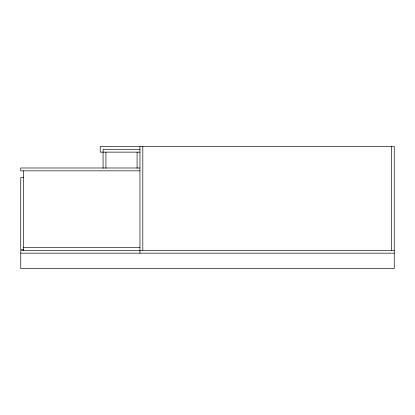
<?xml version="1.0" encoding="UTF-8"?>
<svg xmlns="http://www.w3.org/2000/svg" width="415" height="415" viewBox="0 0 415 415"><rect width="100%" height="100%" fill="white"/><g stroke="black" fill="none" stroke-linecap="round" stroke-linejoin="round"><path stroke-width="0.62" d="M139.954 149.275L103.081 149.275L103.081 168.345M139.954 152.134L100.217 152.134L100.217 146.412L394.25 146.412L394.25 268.588L20.75 268.588L20.75 250.312L394.25 250.312M139.954 167.982L20.75 167.982L20.75 170.84L139.954 170.84M23.608 177.516L20.75 177.516L20.75 249.674L23.608 249.674M23.608 247.449L139.954 247.449M20.75 253.171L394.25 253.171M391.392 146.412L391.392 250.312M142.812 146.412L142.812 250.312M139.954 146.412L139.954 253.171M137.09 152.134L137.09 168.345M105.939 152.134L105.939 168.345M23.608 170.84L23.608 250.312"/></g></svg>
